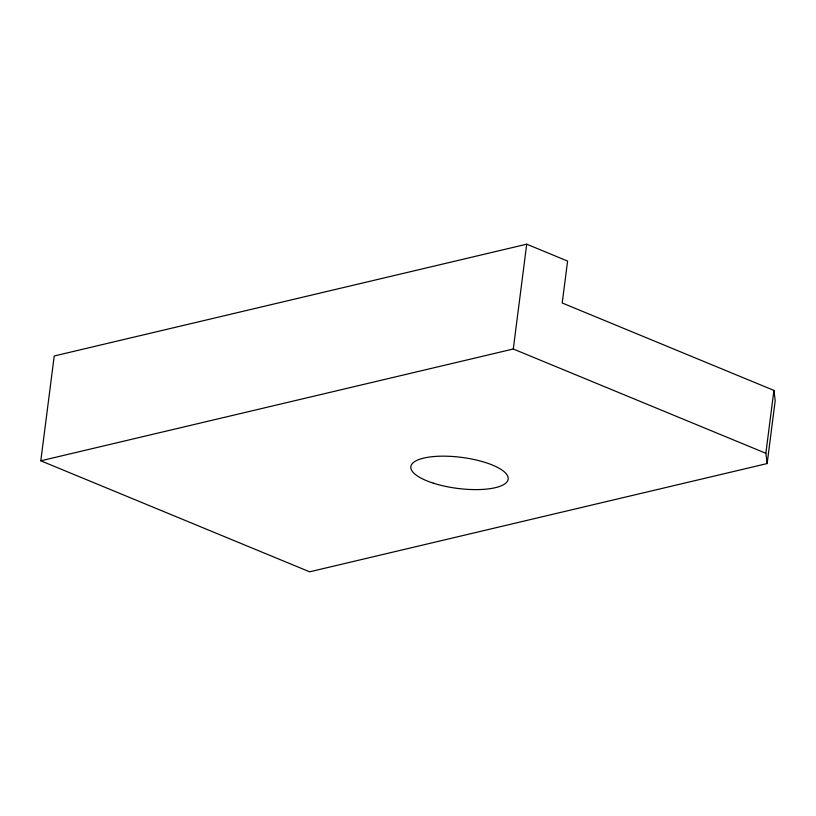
<?xml version="1.0" encoding="UTF-8"?>
<svg xmlns="http://www.w3.org/2000/svg" width="816" height="816" viewBox="0 0 816 816"><rect width="100%" height="100%" fill="white"/><g stroke="black" fill="none" stroke-linecap="round" stroke-linejoin="round"><path stroke-width="1.22" d="M40.8 460.795L54.223 355.98L526.718 244.188L567.589 261.069L562.214 302.991L773.915 390.405L775.2 400.676L767.142 463.559L309.652 571.812L40.8 460.795L513.284 349.003L765.857 453.288L767.142 463.559M513.284 349.003L526.718 244.188M765.857 453.288L773.915 390.405M433.245 483.143A49.062 15.647 7.3 0 0 508.164 479.206A49.062 15.647 7.3 0 0 437.131 456.317A49.062 15.647 7.3 0 0 433.245 483.143"/></g></svg>
